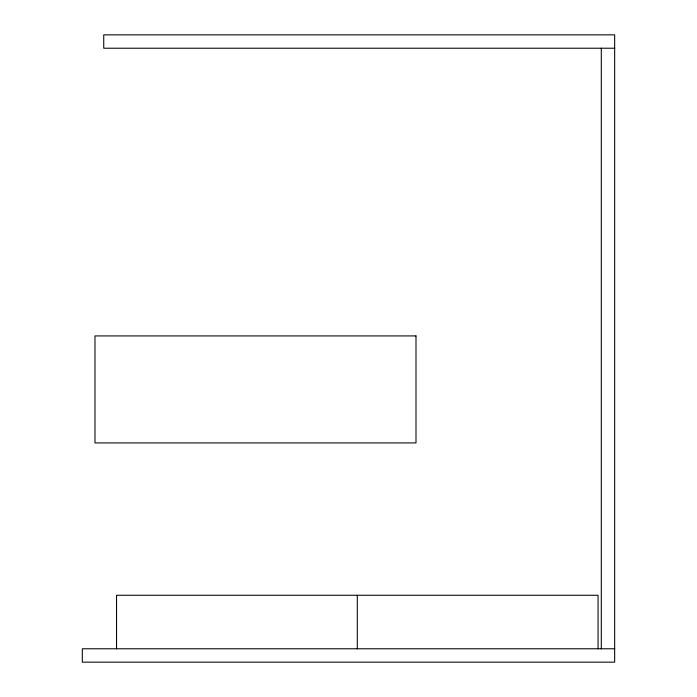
<?xml version="1.0" encoding="UTF-8"?>
<svg xmlns="http://www.w3.org/2000/svg" width="697" height="697" viewBox="0 0 697 697"><rect width="100%" height="100%" fill="white"/><g stroke="black" fill="none" stroke-linecap="round" stroke-linejoin="round"><path stroke-width="1.05" d="M614.667 48.224L103.731 48.224L103.731 34.85L614.667 34.85L614.667 662.15L82.333 662.15L82.333 648.776L614.667 648.776M601.293 48.224L601.293 648.776M598.052 648.776L598.052 595.273L116.538 595.273L116.538 648.776M357.291 595.273L357.291 648.776M415.996 335.919L94.984 335.919L94.984 442.917L415.996 442.917L415.996 335.919"/></g></svg>
